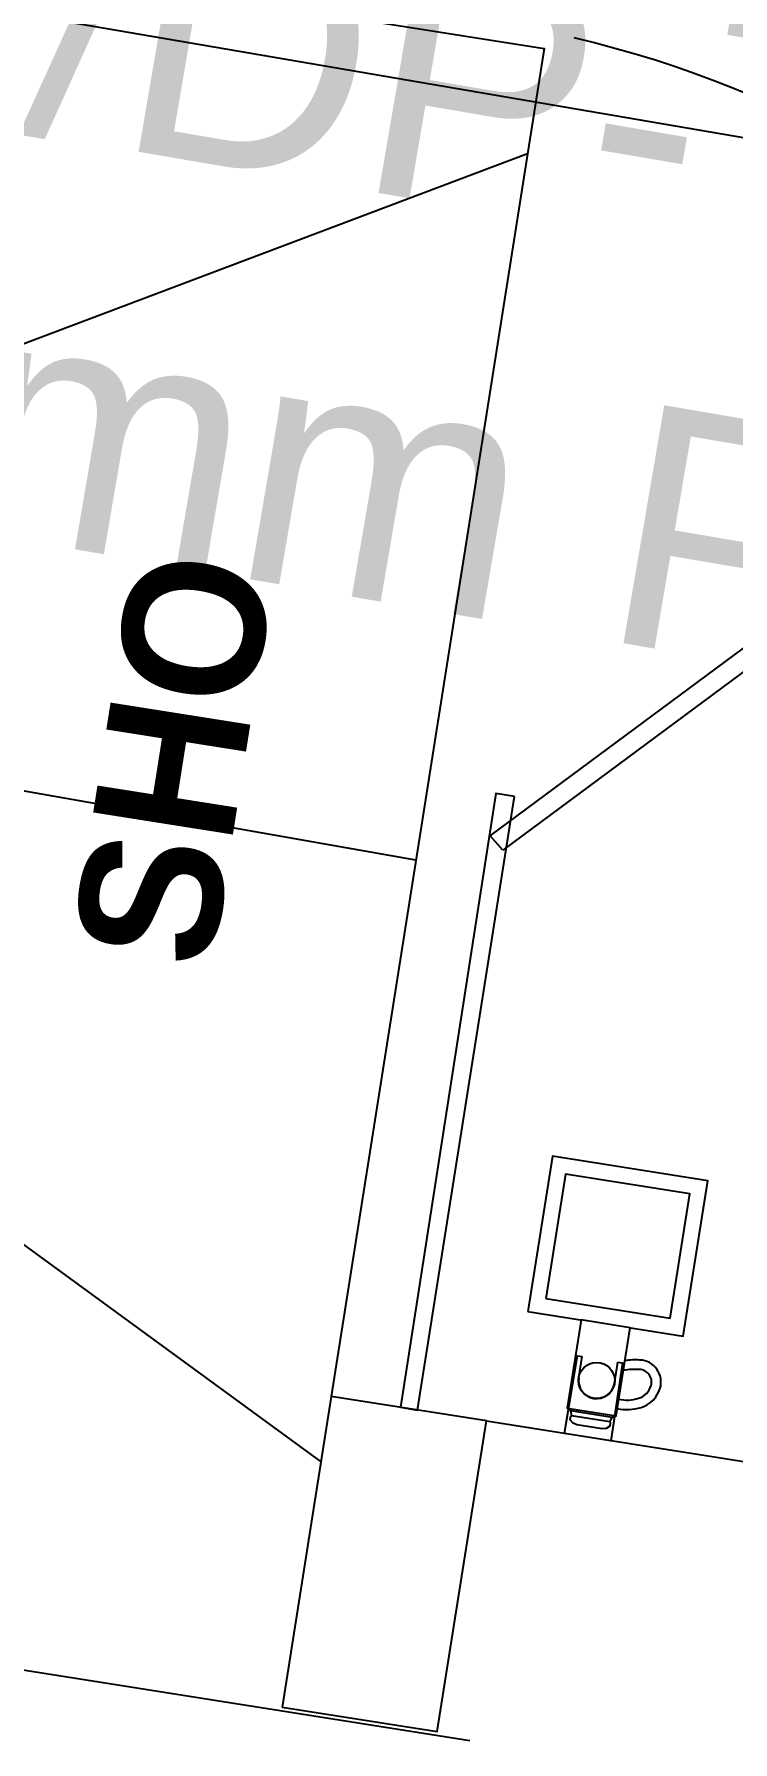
# Model space of a CAD drawing. Extents: x -678889171 to 586587, y -792238163 to 335485.
# Drawn here: x 38545 to 38989, y 42596 to 43682 of the extents above; entities that cross this region are included whole.
import ezdxf
from ezdxf import colors
from ezdxf.entities.mleader import LeaderData, LeaderLine
from ezdxf.math import Vec2, Vec3

# ---------------------------------------------------------------- set-up
doc = ezdxf.new("R2010")
doc.units = 0
doc.header["$MEASUREMENT"] = 0
doc.set_wipeout_variables(frame=1)
doc.layers.get('0').update_dxf_attribs({"color": 8})
for name, color, linetype in [('E-TEXT', 3, 'Continuous'), ('XR-A-9TH-FLOOR$0$A-WALL', 252, 'Continuous'), ('XR-Typ29 7th to11Th$0$I-GLAZ-FULL', 252, 'Continuous'), ('XR-Typ29 7th to11Th$0$I-SPCL', 252, 'Continuous'), ('XR-Typ29 7th to11Th$0$I-WALL', 252, 'Continuous'), ('XR-Typ29 7th to11Th$0$I-WC', 252, 'Continuous'), ('XR-Typ29 7th to11Th$0$I-WIPEOUT', 252, 'Continuous'), ('XR-Typ29 7th to11Th$0$Main builing-00$0$I-WC', 252, 'Continuous'), ('XR-Typ29 7th to11Th$0$XR-A-TYP-7-8-9-10$0$A-WALL', 252, 'Continuous'), ('XR-Typ29 7th to11Th$0$XREF_3BR$0$I-WC', 252, 'Continuous'), ('XR-Typ29 7th to11Th$0$Xref_FF$0$Xref_MUR$0$Xref_STD_TYPE 2-3$0$I-DOOR', 252, 'Continuous')]:
    doc.layers.add(name, color=color, linetype=linetype)
doc.styles.get("Standard").update_dxf_attribs({"font": 'arial.ttf'})
doc.styles.add('XR-Typ29 7th to11Th$0$XREF_1BR$0$KZT', font='')
doc.styles.get('XR-Typ29 7th to11Th$0$XREF_1BR$0$KZT').set_extended_font_data('AvantGarde LT Medium', bold=True)

# ---------------------------------------------------------------- blocks, each defined once
blk = doc.blocks.new('XR-Typ29 7th to11Th$0$Main builing-00$0$210915_PA_Layout$0$Xref_Tower B_01-09F|Gutter1')
blk.add_wipeout([(-1.493523666686674e-59, 5.218048215738236e-15), (-1.2839063099587204e-59, -0.09999999999999432), (0.09999999999999942, -0.09999999999999432), (0.09999999999999942, 5.218048215738236e-15)]).dxf.layer = 'XR-Typ29 7th to11Th$0$I-WIPEOUT'
for points in [[(0, 1.4210854715202e-14), (0.09999999999999432, 1.4210854715202e-14), (0.09999999999999432, -0.09999999999999432), (0, -0.09999999999999432)], [(0.009999999999990905, -0.009999999999976694), (0.0899999999999892, -0.009999999999976694), (0.0899999999999892, -0.09000000000000341), (0.009999999999990905, -0.09000000000000341)]]:
    blk.add_lwpolyline(points, close=True)
blk = doc.blocks.new('XR-Typ29 7th to11Th$0$Main builing-00$0$210915_PA_Layout$0$A$C42064D30')
blk.add_wipeout([(15.733731434190055, -72.89869570488372), (15.733731434190055, -16.176711074789253), (14.843610379735463, -15.638962026320058), (14.843610379735463, 0), (-14.999999999998971, 0), (-14.843610379732937, -15.638962026317984), (-15.73373143419167, -16.176711074789253), (-15.73373143419167, -20.89828791070596), (-19.525531436037983, -20.98859253499515), (-24.670316409070885, -21.757753153135027), (-29.653033368216537, -23.41747057953711), (-34.11116686997455, -26.177719564096535), (-37.54218947559791, -29.892542554924404), (-40.13440322999352, -34.81414988685661), (-40.84719156922074, -39.282450734419555), (-40.393537158670426, -43.42693160115627), (-38.838247771255844, -47.11814747229795), (-36.375746725807936, -50.09700087441103), (-33.006034022310146, -52.16924130778354), (-28.534589178901477, -53.65868875323236), (-23.933528789608275, -53.529160760895444), (-19.13814224458458, -52.68731178831452), (-15.73373143419167, -51.7471643483732), (-15.73373143419167, -45.48286272738127), (-19.526891719125306, -46.53531299559799), (-24.970355993513703, -47.57145395667549), (-28.858628043583828, -47.57145395667549), (-31.126705770217352, -46.53531299559799), (-33.39478349685501, -44.52783655839447), (-34.62603401958725, -41.548941667496806), (-34.62603401958725, -37.9872952774673), (-33.78363013447964, -35.26745637122794), (-32.22834074708162, -32.482853468827884), (-29.83064747455941, -30.475377031630572), (-26.072088133453576, -28.46790059442705), (-21.924682154710684, -27.366995637181603), (-17.582852857169993, -26.784161160481645), (-15.73373143419167, -26.89877608263791), (-15.73373143419167, -20.89828791070596), (-15.73373143419167, -72.89869570488372)]).dxf.layer = 'XR-Typ29 7th to11Th$0$I-WIPEOUT'
for points in [[(-11.5, -50), (-14.5, -50), (-15, 0), (15, 0), (14.5, -50), (11.5, -50)], [(-14.84361037973576, -15.63896202631804), (-15, 0), (15, 0), (14.84361037973576, -15.63896202632168)], [(15.73373143418939, -16.17671107478964), (-15.73373143419303, -16.17671107478964)], [(-13.48002245897442, -14.81517732509747), (13.48002245897078, -14.81517732509747)], [(-12.37143378004475, -11.78954677022557), (12.37143378004112, -11.78954677022557)], [(-11.5, -36.39478649109151), (-11.5, -50)], [(11.5, -36.39478649109151), (11.5, -50)]]:
    blk.add_lwpolyline(points)
blk.add_lwpolyline([(-15.73373143419303, -72.89869570488372), (15.73373143418939, -72.89869570488372), (15.73373143418939, -16.17671107478964), (13.48002245897078, -14.81517732509747), (12.37143378004112, -11.78954677022557), (12.94691208813674, -11.18102189561614), (12.94691208813674, -9.340956844011089), (10.9179794548545, -7.564353653240687), (8.159889159451268, -6.898122888469516), (-8.159889159454906, -6.898122888469516), (-10.91797945486178, -7.564353653240687), (-12.94691208814038, -9.340956844011089), (-12.94691208814038, -11.18102189561614), (-12.37143378004475, -11.78954677022557), (-13.48002245897442, -14.81517732509747), (-15.73373143419303, -16.17671107478964)], close=True)
for points in [[(-15.57976181172853, -20.89828791070613, 0.1279762111979393), (-30.69855723440196, -24.01378151882454, 0.2508315845089495), (-40.63757921411161, -37.89220330434546, 0.4874549914830265), (-25.17705356776059, -53.60950098127068, 0.04063455415755451), (-15.73373143419303, -51.74716434837319, 0.04063455415755451)], [(-15.73373143419303, -26.89877608263851, 0.1295661006223618), (-28.04674823925598, -29.39596593161696, 0.2508315845089706), (-34.68817677248444, -38.66977039956691, 0.4874549914829757), (-25.85652653150828, -47.64809875599167, 0.04865471333944568), (-15.73373143419303, -45.48286272738187, 0.04442069291915529)]]:
    blk.add_lwpolyline(points, format="xyb")
blk.add_circle((0, -36.39478649109151), 11.5)
blk.add_arc((0, -36.39478649109151), 11.5, 0, 180)
blk = doc.blocks.new('XR-Typ29 7th to11Th')
at = {"ltscale": 0.5, "extrusion": (1.351854257054177e-09, 1.597216185785095e-08, 1)}
blk.add_line((41588.05520176468, 29634.46608450962, -0.0001747479161513109), (40763.95563442964, 29779.7385818011, -2.587959925573621e-06), dxfattribs=at)
at = {"layer": 'XR-Typ29 7th to11Th$0$I-GLAZ-FULL', "extrusion": (-1.482699041891385e-08, 2.330154482099525e-09, 1)}
for points, elevation in [([(41643.37523457374, 29640.97473547063), (41635.37224741471, 29649.91633468621), (42042.74992309179, 29951.57926011452), (42050.75291025081, 29942.63766089894)], -0.0005514138125865867), ([(41650.68398811981, 29675.09759522233), (41638.82052718246, 29676.90266989885), (41578.15288585989, 29286.57023262178), (41588.97103458941, 29284.85922097681)], -0.0004460498939607356)]:
    blk.add_lwpolyline(points, close=True, dxfattribs=dict(at, elevation=elevation))
at = {"layer": 'XR-Typ29 7th to11Th$0$I-WALL', "extrusion": (-1.484436615948803e-08, 2.216698107659209e-09, 1), "elevation": -0.0005577616870880246}
blk.add_lwpolyline([(41502.86263161921, 29095.99218541666), (41601.63410898896, 29080.3654372523), (41632.88760531769, 29277.90839199182), (41534.11612794788, 29293.53514015624)], close=True, dxfattribs=at)
at = {"layer": 'XR-Typ29 7th to11Th$0$XR-A-TYP-7-8-9-10$0$A-WALL'}
blk.add_lwpolyline([(41622.28772780263, 29074.46709727038), (40586.65373341506, 29238.02560217006), (40897.6714063348, 31183.12510535267)], dxfattribs=at)
at = {"layer": 'XR-Typ29 7th to11Th$0$XREF_3BR$0$I-WC', "extrusion": (-1.597216185785095e-08, 1.351854257054174e-09, 1)}
blk.add_line((41632.88760531749, 29277.90839199141, -4.648086600001577e-06), (42395.21032344794, 29157.49282649923, 1.707425580096082e-08), dxfattribs=at)
at = {"layer": 'XR-Typ29 7th to11Th$0$Xref_FF$0$Xref_MUR$0$Xref_STD_TYPE 2-3$0$I-DOOR', "extrusion": (-1.597216185785095e-08, 1.351854257054174e-09, 1)}
blk.add_arc((41529.15962267437, 29475.79674328873, -0.0006278079986568835), 700.0000000000061, 41.82945308591436, 76.82945308569796, dxfattribs=at)
at = {"layer": 'XR-Typ29 7th to11Th$0$I-WC', "extrusion": (-1.482699041891327e-08, 2.330154482103337e-09, 0.9999999999999999), "xscale": -999.9999999999992, "yscale": 999.9999999999986, "zscale": 1000, "rotation": 171.0110816883245}
blk.add_blockref('XR-Typ29 7th to11Th$0$Main builing-00$0$210915_PA_Layout$0$Xref_Tower B_01-09F|Gutter1', (41659.36611211836, 29347.44764407185, -0.0005482444402174008), dxfattribs=at)
at = {"layer": 'XR-Typ29 7th to11Th$0$I-SPCL', "extrusion": (-1.475728673424147e-08, 2.318775800499888e-09, 1), "insert": (41414.00737805864, 29570.47931525927, 6.69121745345335e-07), "char_height": 89.99999999999999, "attachment_point": 4, "text_direction": (0.1562434313895427, 0.9877185784157455, 1.543118002268263e-11), "style": 'XR-Typ29 7th to11Th$0$XREF_1BR$0$KZT'}
blk.add_mtext_dynamic_manual_height_columns('SHO', width=201.1216216216216, gutter_width=905.8973797663638, heights=[0], dxfattribs=at)
at = {"layer": 'XR-Typ29 7th to11Th$0$I-WALL', "extrusion": (-1.482699041891385e-08, 2.330154482099525e-09, 1), "elevation": -0.0005514138125865867}
blk.add_lwpolyline([(41347.8822677432, 30201.63016945437), (41669.73076478718, 30150.71015140548), (41534.11612794788, 29293.53514015624)], dxfattribs=at)
at = {"layer": 'XR-Typ29 7th to11Th$0$I-WC', "ltscale": 0.5, "extrusion": (2.330154482099528e-09, 1.482699041891385e-08, 1), "elevation": 0.0004181946732312495}
blk.add_lwpolyline([(41527.56991916086, 29252.15873181744), (40820.80127564293, 29767.89092887713), (41659.15133876102, 30083.8411184292)], dxfattribs=at)
at = {"layer": 'XR-Typ29 7th to11Th$0$Main builing-00$0$I-WC', "extrusion": (-1.482699041891385e-08, 2.330154482099541e-09, 1), "rotation": 171.0110816883246}
blk.add_blockref('XR-Typ29 7th to11Th$0$Main builing-00$0$210915_PA_Layout$0$A$C42064D30', (41697.3620986788, 29267.63207641279, -0.0005482444402170411), dxfattribs=at)

msp = doc.modelspace()

# ---------------------------------------------------------------- block references
at = {"layer": 'XR-A-9TH-FLOOR$0$A-WALL'}
msp.add_blockref('XR-Typ29 7th to11Th', (-2800.434649049275, 13522.11598560929), dxfattribs=at)

# ---------------------------------------------------------------- next in the draw order: leaders
at = {"layer": 'E-TEXT', "color": 30}
ml = msp.add_multileader_mtext('Standard', dxfattribs=at)
ml.set_content('\\C30;CT{\\fArial|b0|i0|c178|p34;10}/DP-T-8 {\\A1;3(1x3)mm\\H0.7x;\\S2^ ;\\H1.42857x; \\P∅ 25 mm PVC CONDUIT}', color=3)
ml.set_leader_properties(color=30)
ml.build(insert=Vec2(0, 0))
ml.multileader.update_dxf_attribs({"text_right_attachment_type": 6, "dogleg_length": 0.2763936738358556, "arrow_head_size": 153.5520410199195, "scale": 2})
ctx = ml.context
ctx.base_point, ctx.scale, ctx.char_height, ctx.arrow_head_size, ctx.landing_gap_size, ctx.plane_origin, ctx.plane_x_axis, ctx.plane_y_axis = Vec3(38045.1909914733, 43884.69121201229, -7.890672713393168e-06), 2, 153.5520410199195, 153.5520410199195, 3.071040820398391, Vec3(38398.29582721964, 53518.91116622396, 3.352861208968001e-05), Vec3(0.9856555294567461, -0.1687695981252006, 3.477911888746864e-09), Vec3(0.1687695981252006, 0.9856555294567461, 4.799668914001103e-09)
ctx.right_attachment = 6
notes = []
notes.append((ctx, [(1, (1, 1, 0), (40406.10088871515, 43374.52685314701), (-0.9856555294567461, 0.1687695981252006, -3.477911888746864e-09), 0.5527873476717114, [(1, [(40621.62528658341, 43056.47969377136, -4.035742470803401e-07)], 0, [])])]))
ctx.mtext.insert, ctx.mtext.text_direction, ctx.mtext.rotation, ctx.mtext.width, ctx.mtext.defined_height, ctx.mtext.flow_direction, ctx.mtext.extrusion = Vec3(38061.69691768315, 43962.89319130099, -7.4966619696975e-06), Vec3(0.9856555294567461, -0.1687695981252006, 3.477911888746863e-09), 6.113604080006546, 2795.482847265886, 658.284121162635, 5, Vec3(-4.238061277856671e-09, -4.143854412868104e-09, 1)
for ctx, leaders in notes:
    for number, flags, end, landing, length, lines in leaders:
        leader = LeaderData()
        leader.index, (leader.has_last_leader_line, leader.has_dogleg_vector, leader.attachment_direction) = number, flags
        leader.last_leader_point, leader.dogleg_vector, leader.dogleg_length = Vec3(end), Vec3(landing), length
        for number, points, colour, breaks in lines:
            line = LeaderLine()
            line.index, line.vertices, line.color, line.breaks = number, Vec3.list(points), colors.encode_raw_color(colour), breaks
            leader.lines.append(line)
        ctx.leaders.append(leader)

doc.saveas('drawing.dxf')
